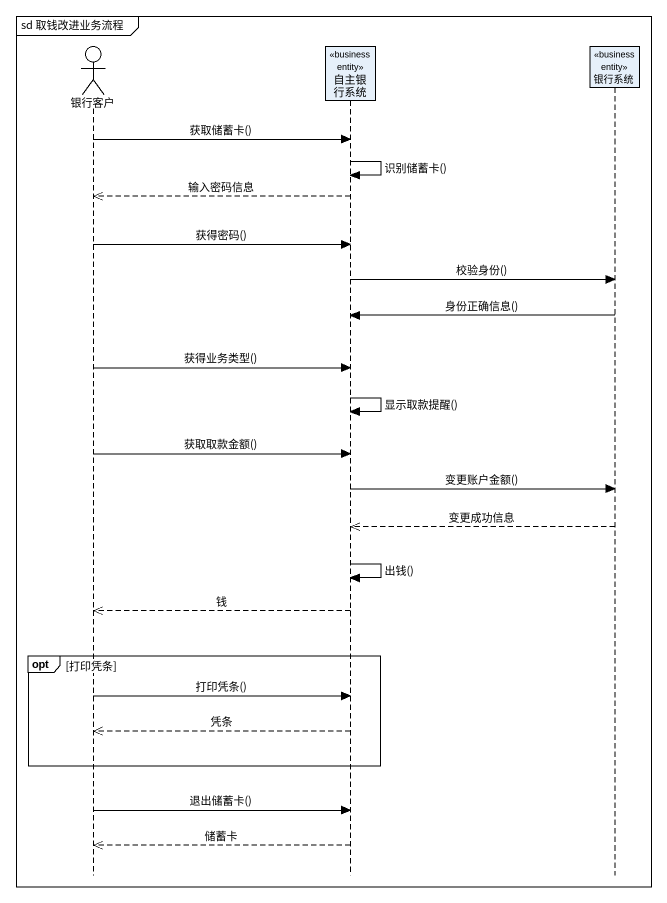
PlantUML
@startuml
mainframe sd 取钱改进业务流程
hide footbox
actor 银行客户
participant 自主银行系统 <<business entity>>
participant 银行系统 <<business entity>>

银行客户 -> 自主银行系统 : 获取储蓄卡()
自主银行系统 -> 自主银行系统 : 识别储蓄卡()
自主银行系统 -->> 银行客户 : 输入密码信息
银行客户 -> 自主银行系统 : 获得密码()
自主银行系统 -> 银行系统 : 校验身份()
银行系统 -> 自主银行系统 : 身份正确信息()
银行客户 -> 自主银行系统 : 获得业务类型()
自主银行系统 -> 自主银行系统 : 显示取款提醒()
银行客户 -> 自主银行系统 : 获取取款金额()
自主银行系统 -> 银行系统 : 变更账户金额()
银行系统 -->> 自主银行系统 : 变更成功信息
自主银行系统 -> 自主银行系统 : 出钱()
自主银行系统 -->> 银行客户 : 钱
opt 打印凭条
  银行客户 -> 自主银行系统 : 打印凭条()
  自主银行系统 -->> 银行客户 : 凭条
end
银行客户 -> 自主银行系统 : 退出储蓄卡()
自主银行系统 -->> 银行客户 : 储蓄卡
@enduml
